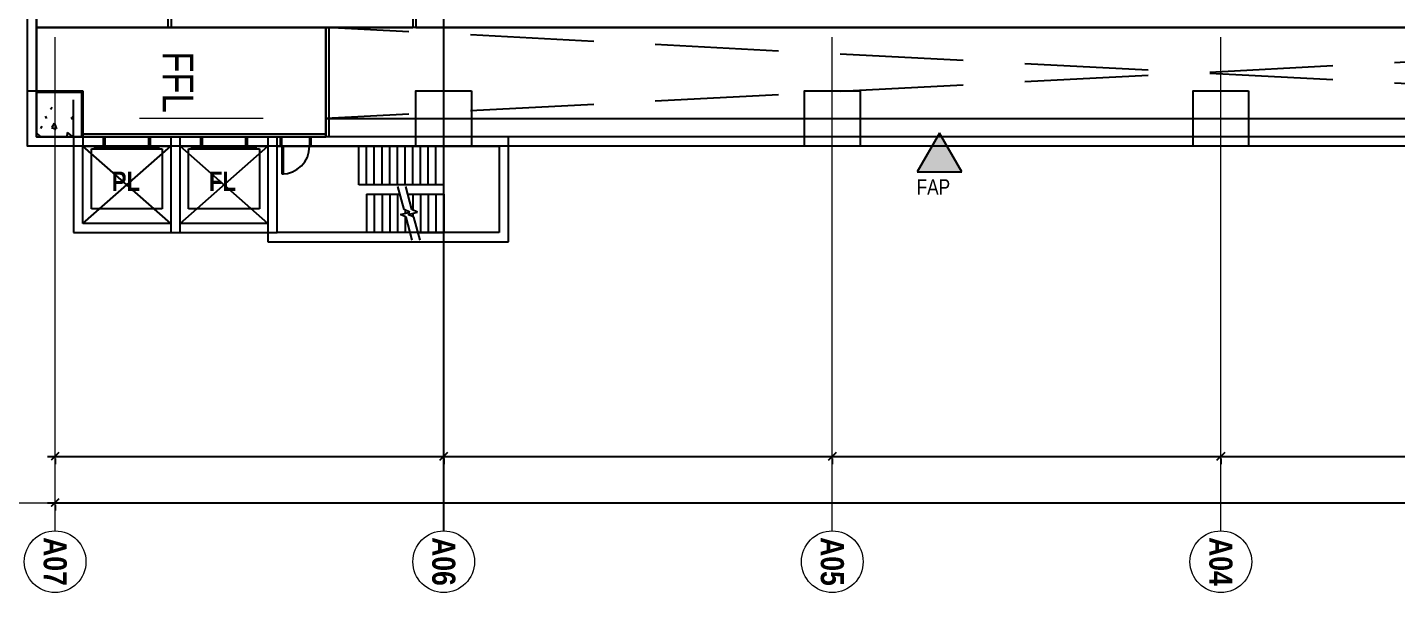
# Model space of a CAD drawing. Extents: x -14231 to 516634, y -267190 to 70805.
# Drawn here: x 226794 to 271194, y -148907 to -130593 of the extents above; entities that cross this region are included whole.
import ezdxf

# ---------------------------------------------------------------- set-up
doc = ezdxf.new("R2010")
doc.units = 0
doc.header["$LTSCALE"] = 8
for name, pattern in [('IDA - Grid Line', [3500, 2000, -500, 500, -500]), ('IDA - Hidden 2-1', [750, 500, -250]), ('Overhead', [992.1875, 595.3125, -396.875])]:
    doc.linetypes.add(name, pattern=pattern)
doc.layers.get('0').update_dxf_attribs({"color": 1, "linetype": 'CONTINUOUS'})
doc.layers.get('Defpoints').update_dxf_attribs({"linetype": 'CONTINUOUS'})
doc.layers.add('000_CTCI_CSA', color=7, linetype='CONTINUOUS')
doc.layers.add('A-_ANOTGRID_E', color=7, linetype='CONTINUOUS', lineweight=9)
doc.layers.add('A-ANOT----_D', color=7, linetype='CONTINUOUS', lineweight=9)
doc.styles.add('Arial', font='arial.ttf', dxfattribs={"width": 0.8, "height": 0.25})
doc.styles.add('Arial Narrow_2', font='ARIALN.TTF', dxfattribs={"width": 0.8, "height": 0.22})
doc.styles.add('Arial Narrow_B', font='ARIALNB.TTF', dxfattribs={"height": 750})
doc.styles.add('Arial Narrow_B_1', font='ARIALNB.TTF', dxfattribs={"height": 625})
doc.styles.add('Site Area', font='arial.ttf', dxfattribs={"width": 0.8})
doc.dimstyles.new('IDA_-_Arial_-_2_5mm_-_Black_-_Diagonal', dxfattribs={"dimscale": 304.8, "dimtxt": 639.644359, "dimasz": 0.82021, "dimexe": 0.82021, "dimexo": 0.82021, "dimgap": 0, "dimtad": 1, "dimdec": 0, "dimzin": 0, "dimdsep": 46, "dimtxsty": 'Arial Narrow_2', "dimblk1": 'OBLIQUE', "dimblk2": 'OBLIQUE', "dimsah": 1, "dimcen": 0.09, "dimdle": 0.82021, "dimazin": 0, "dimtfac": 1, "dimtdec": 4, "dimtix": 1, "dimtmove": 0, "dimatfit": 3, "dimfxl": 1, "dimtvp": 1, "dimtolj": 1, "dimtzin": 0, "dimarcsym": 2})

# ---------------------------------------------------------------- blocks, each defined once
blk = doc.blocks.new('_Oblique')
at = {"color": 0, "linetype": 'ByBlock', "lineweight": -2}
blk.add_line((-0.5, -0.5), (0.5, 0.5), dxfattribs=at)
blk = doc.blocks.new('*D287')
at = {"layer": 'A-ANOT----_D', "color": 0, "lineweight": -2, "transparency": 16777216}
for p, q in [((227444, -145994), (302344, -145994)), ((227694, -146067), (227694, -146244)), ((302094, -146067), (302094, -146244))]:
    blk.add_line(p, q, dxfattribs=at)
at = {"layer": 'Defpoints', "color": 0, "transparency": 16777216}
for p in [(227694, -145817), (302094, -145817), (302094, -145994)]:
    blk.add_point(p, dxfattribs=at)
at = {"layer": 'A-ANOT----_D', "color": 0, "lineweight": -2, "transparency": 16777216, "xscale": 250, "yscale": 250, "zscale": 250, "rotation": 180}
blk.add_blockref('_Oblique', (227694, -145994), dxfattribs=at)
at = {"layer": 'A-ANOT----_D', "color": 0, "lineweight": -2, "transparency": 16777216, "xscale": 250, "yscale": 250, "zscale": 250}
blk.add_blockref('_Oblique', (302094, -145994), dxfattribs=at)
at = {"layer": 'A-ANOT----_D', "color": 0, "transparency": 16777216, "insert": (264894, -145994), "char_height": 0.22, "width": 2375.82, "attachment_point": 5, "style": 'Arial Narrow_2'}
blk.add_mtext('\\A1;74400', dxfattribs=at)
blk = doc.blocks.new('*D288')
at = {"layer": 'A-ANOT----_D', "color": 0, "lineweight": -2, "transparency": 16777216}
for p, q in [((227444, -144494), (240544, -144494)), ((227694, -144567), (227694, -144744)), ((240294, -144567), (240294, -144744))]:
    blk.add_line(p, q, dxfattribs=at)
at = {"layer": 'Defpoints', "color": 0, "transparency": 16777216}
for p in [(227694, -144317), (240294, -144317), (240294, -144494)]:
    blk.add_point(p, dxfattribs=at)
at = {"layer": 'A-ANOT----_D', "color": 0, "lineweight": -2, "transparency": 16777216, "xscale": 250, "yscale": 250, "zscale": 250, "rotation": 180}
blk.add_blockref('_Oblique', (227694, -144494), dxfattribs=at)
at = {"layer": 'A-ANOT----_D', "color": 0, "lineweight": -2, "transparency": 16777216, "xscale": 250, "yscale": 250, "zscale": 250}
blk.add_blockref('_Oblique', (240294, -144494), dxfattribs=at)
at = {"layer": 'A-ANOT----_D', "color": 0, "transparency": 16777216, "insert": (233994, -144494), "char_height": 0.22, "width": 2375.82, "attachment_point": 5, "style": 'Arial Narrow_2'}
blk.add_mtext('\\A1;12600', dxfattribs=at)
blk = doc.blocks.new('*D289')
at = {"layer": 'A-ANOT----_D', "color": 0, "lineweight": -2, "transparency": 16777216}
for p, q in [((240044, -144494), (253144, -144494)), ((240294, -144567), (240294, -144744)), ((252894, -144567), (252894, -144744))]:
    blk.add_line(p, q, dxfattribs=at)
at = {"layer": 'Defpoints', "color": 0, "transparency": 16777216}
for p in [(240294, -144317), (252894, -144317), (252894, -144494)]:
    blk.add_point(p, dxfattribs=at)
at = {"layer": 'A-ANOT----_D', "color": 0, "lineweight": -2, "transparency": 16777216, "xscale": 250, "yscale": 250, "zscale": 250, "rotation": 180}
blk.add_blockref('_Oblique', (240294, -144494), dxfattribs=at)
at = {"layer": 'A-ANOT----_D', "color": 0, "lineweight": -2, "transparency": 16777216, "xscale": 250, "yscale": 250, "zscale": 250}
blk.add_blockref('_Oblique', (252894, -144494), dxfattribs=at)
at = {"layer": 'A-ANOT----_D', "color": 0, "transparency": 16777216, "insert": (246594, -144494), "char_height": 0.22, "width": 2375.82, "attachment_point": 5, "style": 'Arial Narrow_2'}
blk.add_mtext('\\A1;12600', dxfattribs=at)
blk = doc.blocks.new('*D290')
at = {"layer": 'A-ANOT----_D', "color": 0, "lineweight": -2, "transparency": 16777216}
for p, q in [((252644, -144494), (265744, -144494)), ((252894, -144567), (252894, -144744)), ((265494, -144567), (265494, -144744))]:
    blk.add_line(p, q, dxfattribs=at)
at = {"layer": 'Defpoints', "color": 0, "transparency": 16777216}
for p in [(252894, -144317), (265494, -144317), (265494, -144494)]:
    blk.add_point(p, dxfattribs=at)
at = {"layer": 'A-ANOT----_D', "color": 0, "lineweight": -2, "transparency": 16777216, "xscale": 250, "yscale": 250, "zscale": 250, "rotation": 180}
blk.add_blockref('_Oblique', (252894, -144494), dxfattribs=at)
at = {"layer": 'A-ANOT----_D', "color": 0, "lineweight": -2, "transparency": 16777216, "xscale": 250, "yscale": 250, "zscale": 250}
blk.add_blockref('_Oblique', (265494, -144494), dxfattribs=at)
at = {"layer": 'A-ANOT----_D', "color": 0, "transparency": 16777216, "insert": (259194, -144494), "char_height": 0.22, "width": 2375.82, "attachment_point": 5, "style": 'Arial Narrow_2'}
blk.add_mtext('\\A1;12600', dxfattribs=at)
blk = doc.blocks.new('*D291')
at = {"layer": 'A-ANOT----_D', "color": 0, "lineweight": -2, "transparency": 16777216}
for p, q in [((265244, -144494), (278344, -144494)), ((265494, -144567), (265494, -144744)), ((278094, -144567), (278094, -144744))]:
    blk.add_line(p, q, dxfattribs=at)
at = {"layer": 'Defpoints', "color": 0, "transparency": 16777216}
for p in [(265494, -144317), (278094, -144317), (278094, -144494)]:
    blk.add_point(p, dxfattribs=at)
at = {"layer": 'A-ANOT----_D', "color": 0, "lineweight": -2, "transparency": 16777216, "xscale": 250, "yscale": 250, "zscale": 250, "rotation": 180}
blk.add_blockref('_Oblique', (265494, -144494), dxfattribs=at)
at = {"layer": 'A-ANOT----_D', "color": 0, "lineweight": -2, "transparency": 16777216, "xscale": 250, "yscale": 250, "zscale": 250}
blk.add_blockref('_Oblique', (278094, -144494), dxfattribs=at)
at = {"layer": 'A-ANOT----_D', "color": 0, "transparency": 16777216, "insert": (271794, -144494), "char_height": 0.22, "width": 2375.82, "attachment_point": 5, "style": 'Arial Narrow_2'}
blk.add_mtext('\\A1;12600', dxfattribs=at)
blk = doc.blocks.new('Grid - 4 mm Dia-V240-PH1 LEVEL 1 - WWTP')
at = {"layer": 'A-_ANOTGRID_E'}
blk.add_circle((0, 0), 4, dxfattribs=at)

msp = doc.modelspace()

# ---------------------------------------------------------------- hatches: boundary and pattern name
at = {"layer": '000_CTCI_CSA', "true_color": 0x808080}
h = msp.add_hatch(dxfattribs=at)
h.set_pattern_fill('FP_87', color=8, angle=-90, style=0, pattern_type=2)
h.set_pattern_definition([(320, (-110462.2, 809113.8), (-159.3907, -1821.8403), [190.5, -2095.5]), (265, (-110462.2, 809113.8), (1910.5674, 352.428), [152.4, -1676.4]), (10.451, (-110475.5, 808962), (1751.166, -1469.4262), [161.9, -1780.901]), (316.184, (-109954.2, 809113.8), (-420.428, -2710.791), [285.75, -3143.25]), (6.636, (-109989.2, 808888), (2474.276, -2374.0256), [242.85, -2671.351]), (261.184, (-109954.2, 809113.8), (2474.2525, -2374.05), [228.6, -2514.6]), (291, (-110081.2, 808859.8), (-1022.6516, -1516.1442), [190.5, -2095.5]), (236, (-110081.2, 808859.8), (1841.8805, -618.021), [152.4, -1676.4]), (341.451, (-110166.4, 808733.5), (819.2124, -2134.1713), [161.9, -1780.901]), (307.5, (-110462.2, 809113.8), (845.5504, -30.88603), [83.82, -1572.26, 83.82, -3300.73]), (307.5, (-110462.2, 809113.8), (845.5504, -30.88603), [-1739.9, -1617.98, 83.82, -1598.93]), (277.5, (-110462.2, 809113.8), (1001.80575, -668.1966), [83.82, -886.46, 83.82, -1534.16, -641.35]), (277.5, (-110462.2, 809113.8), (1001.80575, -668.1966), [-2588.26, 83.82, -557.53]), (237.5, (-110462.2, 809680.25), (-57.2896, -1355.90933), [83.82, -551.18, 83.82, -4526.28]), (237.5, (-110462.2, 809680.25), (-57.2896, -1355.90933), [-718.82, -1897.38, 83.82, -2545.08]), (227.5, (-110462.2, 809934.2), (254.2664, -1481.2932), [83.82, -741.68, 83.82, -3098.8]), (227.5, (-110462.2, 809934.2), (254.2664, -1481.2932), [-909.32, -1231.9, 83.82, -1783.08])])
h.paths.add_polyline_path([(227093.9, -134143.3), (228293.9, -134143.3), (228293.9, -132943.3), (227093.9, -132943.3)])
at = {"layer": '000_CTCI_CSA', "lineweight": 5, "true_color": 0x808080}
msp.add_hatch(color=8, dxfattribs=at).paths.add_polyline_path([(255652.2, -135268.3), (257095.6, -135268.3), (256373.9, -134018.3)])

# ---------------------------------------------------------------- linework, layer by layer
at = {"layer": '000_CTCI_CSA', "color": 8, "true_color": 0x808080}
for p, q in [((240293.9, -146907.4), (240293.9, -47898.2)), ((227093.9, -120043.3), (227093.9, -130593.3)), ((227093.9, -134143.3), (227093.9, -130593.3)), ((227093.9, -130593.3), (231351.4, -130593.3)), ((236470.7, -130593.3), (236470.7, -133543.3)), ((293093.9, -130593.3), (236470.7, -130593.3)), ((236470.7, -130593.3), (236470.7, -134143.3)), ((298093.9, -130593.3), (239393.9, -130593.3)), ((239393.9, -130593.3), (298094.1, -130593.3)), ((227093.9, -132943.3), (227093.9, -134143.3)), ((228293.9, -134143.3), (228293.9, -132943.3)), ((236470.7, -133543.3), (293093.9, -133543.3)), ((256373.9, -134018.3), (255652.2, -135268.3)), ((256373.9, -134018.3), (255652.2, -135268.3)), ((257095.6, -135268.3), (256373.9, -134018.3)), ((257095.6, -135268.3), (256373.9, -134018.3)), ((236470.7, -134143.3), (227093.9, -134143.3)), ((227093.9, -134143.3), (228293.9, -134143.3)), ((231743.9, -134143.3), (228293.9, -134143.3)), ((228293.9, -134143.3), (228293.9, -137243.3)), ((228593.9, -134443.3), (231443.9, -134443.3)), ((228593.9, -136943.3), (228593.9, -134443.3)), ((228593.9, -136943.3), (231443.9, -134443.3)), ((231443.9, -136943.3), (228593.9, -134443.3)), ((228868.9, -134523.3), (231168.9, -134523.3)), ((228868.9, -136473.3), (228868.9, -134523.3)), ((228978.9, -134473.3), (230018.9, -134473.3)), ((228978.9, -134508.3), (228978.9, -134473.3)), ((230018.9, -134508.3), (228978.9, -134508.3)), ((230018.9, -134443.3), (229223.9, -134443.3)), ((229223.9, -134443.3), (229223.9, -134453.3)), ((229223.9, -134453.3), (230018.9, -134453.3)), ((229318.9, -134143.3), (229253.9, -134143.3)), ((229253.9, -134143.3), (229253.9, -134443.3)), ((229253.9, -134443.3), (229318.9, -134443.3)), ((229318.9, -134443.3), (229318.9, -134143.3)), ((230018.9, -134453.3), (230018.9, -134443.3)), ((230813.9, -134443.3), (230018.9, -134443.3)), ((230018.9, -134443.3), (230018.9, -134453.3)), ((230018.9, -134453.3), (230813.9, -134453.3)), ((230018.9, -134473.3), (230018.9, -134508.3)), ((231058.9, -134473.3), (230018.9, -134473.3)), ((230018.9, -134473.3), (230018.9, -134508.3)), ((230018.9, -134508.3), (231058.9, -134508.3)), ((230783.9, -134143.3), (230718.9, -134143.3)), ((230718.9, -134143.3), (230718.9, -134443.3)), ((230718.9, -134443.3), (230783.9, -134443.3)), ((230783.9, -134443.3), (230783.9, -134143.3)), ((230813.9, -134453.3), (230813.9, -134443.3)), ((231058.9, -134508.3), (231058.9, -134473.3)), ((231168.9, -134523.3), (231168.9, -136473.3)), ((234893.9, -134143.3), (231443.9, -134143.3)), ((231443.9, -134143.3), (231443.9, -137243.3)), ((231443.9, -134443.3), (231443.9, -136943.3)), ((231743.9, -137243.3), (231743.9, -134143.3)), ((231743.9, -134443.3), (234593.9, -134443.3)), ((231743.9, -136943.3), (231743.9, -134443.3)), ((231743.9, -136943.3), (234593.9, -134443.3)), ((234593.9, -136943.3), (231743.9, -134443.3)), ((232018.9, -134523.3), (234318.9, -134523.3)), ((232018.9, -136473.3), (232018.9, -134523.3)), ((232128.9, -134473.3), (233168.9, -134473.3)), ((232128.9, -134508.3), (232128.9, -134473.3)), ((233168.9, -134508.3), (232128.9, -134508.3)), ((233168.9, -134443.3), (232373.9, -134443.3)), ((232373.9, -134443.3), (232373.9, -134453.3)), ((232373.9, -134453.3), (233168.9, -134453.3)), ((232468.9, -134143.3), (232403.9, -134143.3)), ((232403.9, -134143.3), (232403.9, -134443.3)), ((232403.9, -134443.3), (232468.9, -134443.3)), ((232468.9, -134443.3), (232468.9, -134143.3)), ((233168.9, -134453.3), (233168.9, -134443.3)), ((233963.9, -134443.3), (233168.9, -134443.3)), ((233168.9, -134443.3), (233168.9, -134453.3)), ((233168.9, -134453.3), (233963.9, -134453.3)), ((233168.9, -134473.3), (233168.9, -134508.3)), ((234208.9, -134473.3), (233168.9, -134473.3)), ((233168.9, -134473.3), (233168.9, -134508.3)), ((233168.9, -134508.3), (234208.9, -134508.3)), ((233933.9, -134143.3), (233868.9, -134143.3)), ((233868.9, -134143.3), (233868.9, -134443.3)), ((233868.9, -134443.3), (233933.9, -134443.3)), ((233933.9, -134443.3), (233933.9, -134143.3)), ((233963.9, -134453.3), (233963.9, -134443.3)), ((234208.9, -134508.3), (234208.9, -134473.3)), ((234318.9, -134523.3), (234318.9, -136473.3)), ((234593.9, -134143.3), (234593.9, -137543.3)), ((242393.9, -134143.3), (234593.9, -134143.3)), ((234593.9, -134443.3), (234593.9, -136943.3)), ((234893.9, -137243.3), (234893.9, -134143.3)), ((234893.9, -137243.3), (234893.9, -134443.3)), ((234893.9, -134443.3), (242093.9, -134443.3)), ((234993.9, -134143.3), (234993.9, -134443.3)), ((235043.9, -134143.3), (234993.9, -134143.3)), ((234993.9, -134443.3), (235043.9, -134443.3)), ((235043.9, -134443.3), (235043.9, -134143.3)), ((235093.9, -134443.3), (235043.9, -134443.3)), ((235043.9, -134443.3), (235043.9, -135343.3)), ((235093.9, -135343.3), (235093.9, -134443.3)), ((235943.9, -134143.3), (235943.9, -134443.3)), ((235993.9, -134143.3), (235943.9, -134143.3)), ((235943.9, -134443.3), (235993.9, -134443.3)), ((235993.9, -134443.3), (235993.9, -134143.3)), ((242093.9, -134443.3), (242093.9, -137243.3)), ((242393.9, -137543.3), (242393.9, -134143.3)), ((235093.9, -135043.3), (235043.9, -135043.3)), ((235093.9, -135068.3), (235043.9, -135068.3)), ((235093.9, -135168.3), (235043.9, -135168.3)), ((235093.9, -135193.3), (235043.9, -135193.3)), ((235043.9, -135343.3), (235093.9, -135343.3)), ((235068.9, -135168.3), (235068.9, -135068.3)), ((255652.2, -135268.3), (257095.6, -135268.3)), ((255652.2, -135268.3), (257095.6, -135268.3)), ((239011.6, -136497.6), (238811.7, -135751.9)), ((237793.9, -135993.3), (237793.9, -137243.3)), ((237793.9, -135993.3), (238043.9, -135993.3)), ((238043.9, -135993.3), (238293.9, -135993.3)), ((238043.9, -135993.3), (238043.9, -137243.3)), ((238293.9, -135993.3), (238543.9, -135993.3)), ((238293.9, -135993.3), (238293.9, -137243.3)), ((238543.9, -135993.3), (238793.9, -135993.3)), ((238543.9, -135993.3), (238543.9, -137243.3)), ((238793.9, -135993.3), (238876.5, -135993.3)), ((238793.9, -135993.3), (238793.9, -137243.3)), ((231168.9, -136473.3), (228868.9, -136473.3)), ((234318.9, -136473.3), (232018.9, -136473.3)), ((238893, -136658.8), (239194.8, -136577.9)), ((239076.3, -136739.1), (238893, -136658.8)), ((239194.8, -136577.9), (239011.6, -136497.6)), ((239043.9, -136511.8), (239043.9, -136618.3)), ((239043.9, -136724.9), (239043.9, -137243.3)), ((239276.1, -137484.8), (239076.3, -136739.1)), ((231443.9, -136943.3), (228593.9, -136943.3)), ((234593.9, -136943.3), (231743.9, -136943.3)), ((228293.9, -137243.3), (231743.9, -137243.3)), ((231443.9, -137243.3), (234893.9, -137243.3)), ((234593.9, -137543.3), (242393.9, -137543.3)), ((242093.9, -137243.3), (234893.9, -137243.3))]:
    msp.add_line(p, q, dxfattribs=at)
at = {"layer": '000_CTCI_CSA', "lineweight": -3}
for p, q in [((231353.1, -120043.3), (231353.1, -130593.3)), ((231453.1, -120043.3), (231453.1, -130593.3)), ((239293.9, -120043.4), (239293.9, -130593.3)), ((239393.9, -120056.9), (239393.9, -130593.3)), ((227093.9, -130593.3), (227093.9, -130593.3)), ((227093.9, -130593.3), (239293.9, -130593.3)), ((236470.7, -130593.3), (236470.7, -130593.3)), ((236470.7, -130593.3), (236470.7, -134143.3)), ((236570.7, -130593.3), (236570.7, -130593.3)), ((236570.7, -130593.3), (236570.7, -134143.3)), ((227093.9, -132643.3), (228593.9, -132643.3)), ((227093.9, -132693.3), (228543.9, -132693.3)), ((228543.9, -132693.3), (228543.9, -134143.3)), ((228593.9, -132643.3), (228593.9, -134143.3)), ((228593.9, -134043.3), (228593.9, -134043.3)), ((228593.9, -134043.3), (236470.7, -134043.3)), ((228593.9, -134143.3), (228593.9, -134143.3)), ((228593.9, -134143.3), (236470.7, -134143.3))]:
    msp.add_line(p, q, dxfattribs=at)
at = {"layer": '000_CTCI_CSA', "color": 8, "linetype": 'IDA - Hidden 2-1', "true_color": 0x808080}
for p, q in [((293093.9, -130593.3), (236470.7, -133543.3)), ((293093.9, -133543.3), (236470.7, -130593.3))]:
    msp.add_line(p, q, dxfattribs=at)
at = {"layer": '000_CTCI_CSA', "color": 8, "linetype": 'Overhead', "true_color": 0x808080}
for p, q in [((237543.9, -135693.3), (237543.9, -134443.3)), ((240043.9, -134443.3), (237543.9, -134443.3)), ((237793.9, -135693.3), (237793.9, -134443.3)), ((238043.9, -135693.3), (238043.9, -134443.3)), ((238293.9, -135693.3), (238293.9, -134443.3)), ((238543.9, -135693.3), (238543.9, -134443.3)), ((238793.9, -135693.3), (238793.9, -134443.3)), ((239043.9, -135693.3), (239043.9, -134443.3)), ((239293.9, -135693.3), (239293.9, -134443.3)), ((239543.9, -135693.3), (239543.9, -134443.3)), ((239793.9, -135693.3), (239793.9, -134443.3)), ((240043.9, -135693.3), (240043.9, -134443.3)), ((240043.9, -135693.3), (237543.9, -135693.3)), ((239261.6, -136497.6), (239061.7, -135751.9)), ((240293.9, -135693.3), (240043.9, -135693.3)), ((240293.9, -135993.3), (240293.9, -135693.3)), ((239126.5, -135993.3), (240293.9, -135993.3)), ((239293.9, -135993.3), (239293.9, -136511.8)), ((239543.9, -135993.3), (239543.9, -137243.3)), ((239793.9, -135993.3), (239793.9, -137243.3)), ((240043.9, -135993.3), (240043.9, -137243.3)), ((240293.9, -135993.3), (240293.9, -137243.3)), ((239143, -136658.8), (239444.8, -136577.9)), ((239326.3, -136739.1), (239143, -136658.8)), ((239444.8, -136577.9), (239261.6, -136497.6)), ((239293.9, -136618.3), (239293.9, -136724.9)), ((239526.1, -137484.8), (239326.3, -136739.1)), ((239461.4, -137243.3), (240293.9, -137243.3))]:
    msp.add_line(p, q, dxfattribs=at)
at = {"layer": '000_CTCI_CSA', "color": 8, "true_color": 0x808080}
for points in [[(302993.9, -57043.3), (302993.9, -134443.3), (226793.9, -134443.3), (226793.9, -57043.3)], [(302693.9, -57343.3), (302693.9, -134143.3), (227093.9, -134143.3), (227093.9, -57343.3)], [(236470.7, -130593.3), (227093.9, -130593.3), (227093.9, -134143.3), (236470.7, -134143.3)], [(228593.9, -132643.3), (228593.9, -134443.3), (226793.9, -134443.3), (226793.9, -132643.3)], [(241193.9, -132643.3), (241193.9, -134443.3), (239393.9, -134443.3), (239393.9, -132643.3)], [(253793.9, -132643.3), (253793.9, -134443.3), (251993.9, -134443.3), (251993.9, -132643.3)], [(266393.9, -132643.3), (266393.9, -134443.3), (264593.9, -134443.3), (264593.9, -132643.3)]]:
    msp.add_lwpolyline(points, close=True, dxfattribs=at)
msp.add_arc((235043.9, -134443.3), 900, 270, 0, dxfattribs=at)
msp.add_arc((235043.9, -134443.3), 900, 270, 0, dxfattribs=at)
at = {"layer": 'A-_ANOTGRID_E', "color": 8, "linetype": 'IDA - Grid Line', "true_color": 0x808080}
for p, q in [((227693.9, -146907.4), (227693.9, -47898.2)), ((252893.9, -146907.4), (252893.9, -47898.2)), ((265493.9, -146907.4), (265493.9, -71696.2)), ((310434.5, -133543.3), (222924.6, -133543.3))]:
    msp.add_line(p, q, dxfattribs=at)
at = {"layer": 'A-ANOT----_D'}
msp.add_line((214543.9, -145994.1), (227943.9, -145994.1), dxfattribs=at)
at = {"layer": 'A-ANOT----_D', "color": 8, "true_color": 0x808080}
msp.add_line((227693.9, -146657.4), (227693.9, -145744.1), dxfattribs=at)

# ---------------------------------------------------------------- block references
at = {"layer": 'A-_ANOTGRID_E', "color": 8, "lineweight": 5, "true_color": 0x808080, "xscale": 250.0000000000007, "yscale": 250.0000000000007, "zscale": 250.0000000000007}
for p in [(227693.9, -147907.4), (240293.9, -147907.4), (252893.9, -147907.4), (265493.9, -147907.4)]:
    msp.add_blockref('Grid - 4 mm Dia-V240-PH1 LEVEL 1 - WWTP', p, dxfattribs=at)
at = {"layer": 'A-ANOT----_D', "color": 8, "true_color": 0x808080, "xscale": 250, "yscale": 250, "zscale": 250}
msp.add_blockref('_Oblique', (227693.9, -145994.1), dxfattribs=at)

# ---------------------------------------------------------------- texts
at = {"color": 252, "style": 'Site Area', "width": 0.8}
msp.add_text('FFL', height=1000, rotation=270, dxfattribs=at).set_placement((231178.1, -131370.5))
at = {"layer": '000_CTCI_CSA', "color": 8, "true_color": 0x808080, "style": 'Arial Narrow_B_1'}
for s, p in [('PL', (229532.4, -135891.6)), ('FL', (232681.6, -135891.6))]:
    msp.add_text(s, height=625, dxfattribs=at).set_placement(p)
at = {"layer": '000_CTCI_CSA', "color": 8, "true_color": 0x808080, "style": 'Arial', "width": 0.8}
msp.add_text('FAP', height=500, dxfattribs=at).set_placement((255629.2, -136013.8))
at = {"layer": 'A-_ANOTGRID_E', "color": 8, "true_color": 0x808080, "char_height": 750, "width": 1924.05, "attachment_point": 1, "rotation": 270, "style": 'Arial Narrow_B'}
for s, insert in [('A07', (228071.4, -147111.4)), ('A06', (240671.4, -147111.3)), ('A05', (253271.4, -147111.3)), ('A04', (265871.4, -147111.3))]:
    msp.add_mtext(s, dxfattribs=dict(at, insert=insert))

# ---------------------------------------------------------------- dimensions: what is measured, and where the dimension line sits
at = {"layer": 'A-ANOT----_D', "color": 8, "true_color": 0x808080}
for base, p1, p2, override, picture, middle in [((240293.9, -144494.1), (227693.9, -144317.4), (240293.9, -144317.4), {"dimpost": '<>', "dimfxl": 12600}, '*D288', (233993.9, -144494)), ((252893.9, -144494.1), (240293.9, -144317.4), (252893.9, -144317.4), {"dimpost": '<>', "dimfxl": 12600}, '*D289', (246593.9, -144494)), ((265493.9, -144494.1), (252893.9, -144317.4), (265493.9, -144317.4), {"dimpost": '<>', "dimfxl": 12600}, '*D290', (259193.9, -144494)), ((278093.9, -144494.1), (265493.9, -144317.4), (278093.9, -144317.4), {"dimpost": '<>', "dimfxl": 12600}, '*D291', (271793.9, -144494)), ((302093.9, -145994.1), (227693.9, -145817.4), (302093.9, -145817.4), {"dimpost": '<>', "dimfxl": 74600}, '*D287', (264893.9, -145994))]:
    dim = msp.add_linear_dim(base=base, p1=p1, p2=p2, dimstyle='IDA_-_Arial_-_2_5mm_-_Black_-_Diagonal', override=override, dxfattribs=at)
    dim.commit()
    dim.dimension.update_dxf_attribs({"geometry": picture, "text_midpoint": middle})

doc.saveas('drawing.dxf')
